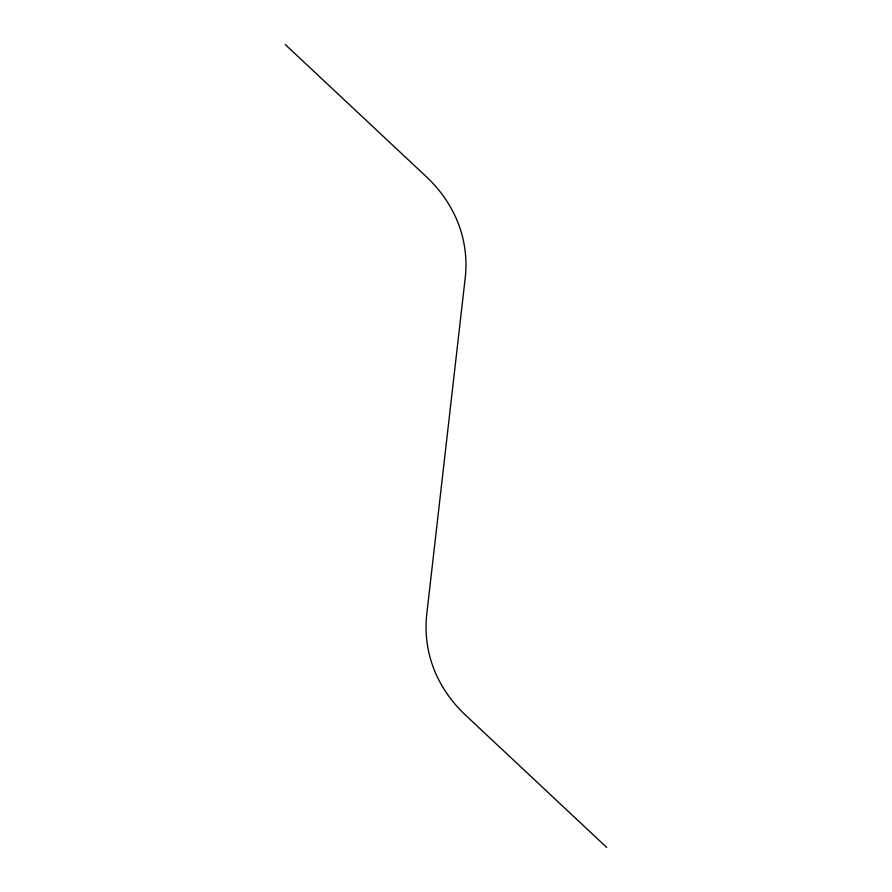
<?xml version="1.0" encoding="UTF-8"?>
<svg xmlns="http://www.w3.org/2000/svg" width="892" height="892" viewBox="0 0 892 892"><rect width="100%" height="100%" fill="white"/><g stroke="black" fill="none" stroke-linecap="round" stroke-linejoin="round"><path stroke-width="1.34" d="M285.317 44.6L426.209 176.616A189.974 147.425 -10.9 0 1 465.178 278.304L426.822 613.696A189.974 147.425 -10.9 0 0 465.791 715.384L606.683 847.4"/></g></svg>
